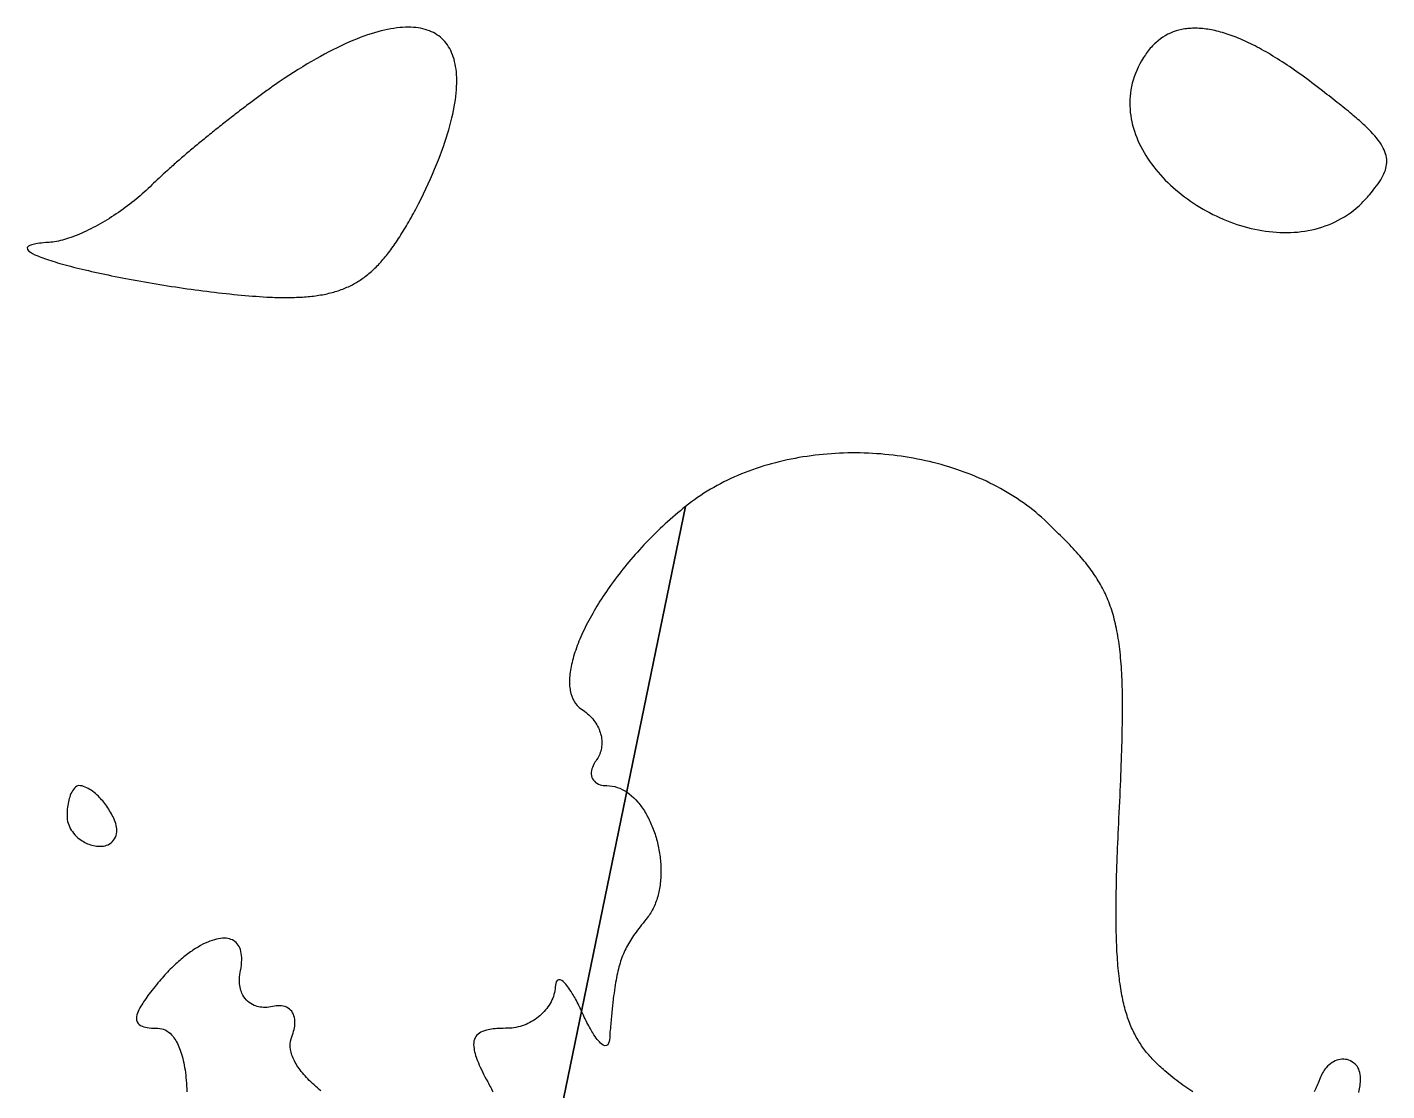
# Model space of a CAD drawing. Header units: metres. Extents: x 11 to 1970, y 60 to 2209.
# Drawn here: x 746.9 to 1195.2, y 1429.4 to 1780 of the extents above; entities that cross this region are included whole.
import ezdxf

# ---------------------------------------------------------------- set-up
doc = ezdxf.new("R2010")
doc.units = ezdxf.units.M

msp = doc.modelspace()

# ---------------------------------------------------------------- linework, layer by layer
for points in [[(830, 1762), (829.211744, 1761.451712), (828.407552, 1760.887296), (827.588288, 1760.307424), (827.173274, 1760.011902), (826.754816, 1759.712768), (826.333022, 1759.410106), (825.908, 1759.104), (825.479858, 1758.794534), (825.048704, 1758.481792), (824.614646, 1758.165858), (824.177792, 1757.846816), (823.73825, 1757.52475), (823.296128, 1757.199744), (822.851534, 1756.871882), (822.404576, 1756.541248), (821.955362, 1756.207926), (821.504, 1755.872), (821.050598, 1755.533554), (820.595264, 1755.192672), (820.138106, 1754.849438), (819.679232, 1754.503936), (819.21875, 1754.15625), (818.756768, 1753.806464), (818.293394, 1753.454662), (817.828736, 1753.100928), (817.362902, 1752.745346), (816.896, 1752.388), (816.428138, 1752.028974), (815.959424, 1751.668352), (815.489966, 1751.306218), (815.019872, 1750.942656), (814.54925, 1750.57775), (814.078208, 1750.211584), (813.606854, 1749.844242), (813.135296, 1749.475808), (812.663642, 1749.106366), (812.192, 1748.736), (811.720478, 1748.364794), (811.249184, 1747.992832), (810.778226, 1747.620198), (810.307712, 1747.246976), (809.83775, 1746.87325), (809.368448, 1746.499104), (808.899914, 1746.124622), (808.432256, 1745.749888), (807.965582, 1745.374986), (807.5, 1745), (807.035618, 1744.625014), (806.572544, 1744.250112), (806.110886, 1743.875378), (805.650752, 1743.500896), (805.19225, 1743.12675), (804.735488, 1742.753024), (804.280574, 1742.379802), (803.827616, 1742.007168), (803.376722, 1741.635206), (802.928, 1741.264), (802.481558, 1740.893634), (802.037504, 1740.524192), (801.595946, 1740.155758), (801.156992, 1739.788416), (800.72075, 1739.42225), (800.287328, 1739.057344), (799.856834, 1738.693782), (799.429376, 1738.331648), (799.005062, 1737.971026), (798.584, 1737.612), (798.166298, 1737.254654), (797.752064, 1736.899072), (797.341406, 1736.545338), (796.934432, 1736.193536), (796.53125, 1735.84375), (796.131968, 1735.496064), (795.736694, 1735.150562), (795.345536, 1734.807328), (794.958602, 1734.466446), (794.576, 1734.128), (794.197838, 1733.792074), (793.824224, 1733.458752), (793.091072, 1732.800256), (792.377408, 1732.153184), (791.684096, 1731.518208), (791.012, 1730.896), (790.361984, 1730.287232), (789.734912, 1729.692576), (789.131648, 1729.112704), (788.553056, 1728.548288), (788, 1728), (787.392904, 1727.401264), (786.772032, 1726.805312), (786.138008, 1726.212528), (785.491456, 1725.623296), (784.833, 1725.038), (784.163264, 1724.457024), (783.482872, 1723.880752), (782.792448, 1723.309568), (782.092616, 1722.743856), (781.384, 1722.184), (780.667224, 1721.630384), (779.942912, 1721.083392), (779.211688, 1720.543408), (778.474176, 1720.010816), (777.731, 1719.486), (776.982784, 1718.969344), (776.230152, 1718.461232), (775.473728, 1717.962048), (774.714136, 1717.472176), (773.952, 1716.992), (773.187944, 1716.521904), (772.422592, 1716.062272), (771.656568, 1715.613488), (770.890496, 1715.175936), (770.125, 1714.75), (769.360704, 1714.336064), (768.598232, 1713.934512), (767.838208, 1713.545728), (767.081256, 1713.170096), (766.328, 1712.808), (765.579064, 1712.459824), (764.835072, 1712.125952), (764.096648, 1711.806768), (763.364416, 1711.502656), (762.639, 1711.214), (761.921024, 1710.941184), (761.211112, 1710.684592), (760.509888, 1710.444608), (759.817976, 1710.221616), (759.136, 1710.016), (758.464584, 1709.828144), (757.804352, 1709.658432), (757.155928, 1709.507248), (756.519936, 1709.374976), (755.897, 1709.262), (755.287744, 1709.168704), (754.692792, 1709.095472), (754.112768, 1709.042688), (753.548296, 1709.010736), (753, 1709), (752.246288, 1708.936424), (751.544704, 1708.865792), (750.894576, 1708.788248), (750.295232, 1708.703936), (749.746, 1708.613), (749.246208, 1708.515584), (748.392256, 1708.301888), (747.728, 1708.064), (747.248064, 1707.803072), (746.862, 1707.371), (746.942192, 1706.725016), (747.425024, 1706.193152), (747.938112, 1705.818176), (748.597888, 1705.428224), (749.398976, 1705.024448), (750.336, 1704.608), (750.853808, 1704.395384), (751.403584, 1704.180032), (751.984656, 1703.962088), (752.596352, 1703.741696), (753.238, 1703.519), (753.908928, 1703.294144), (754.608464, 1703.067272), (755.335936, 1702.838528), (756.090672, 1702.608056), (756.872, 1702.376), (757.679248, 1702.142504), (758.511744, 1701.907712), (759.368816, 1701.671768), (760.249792, 1701.434816), (761.154, 1701.197), (762.080768, 1700.958464), (763.029424, 1700.719352), (763.999296, 1700.479808), (764.989712, 1700.239976), (766, 1700), (767.029488, 1699.760024), (768.077504, 1699.520192), (769.143376, 1699.280648), (770.226432, 1699.041536), (771.326, 1698.803), (772.441408, 1698.565184), (773.571984, 1698.328232), (774.717056, 1698.092288), (775.875952, 1697.857496), (777.048, 1697.624), (778.232528, 1697.391944), (779.428864, 1697.161472), (780.636336, 1696.932728), (781.854272, 1696.705856), (783.082, 1696.481), (784.318848, 1696.258304), (785.564144, 1696.037912), (786.817216, 1695.819968), (788.077392, 1695.604616), (789.344, 1695.392), (790.616368, 1695.182264), (791.893824, 1694.975552), (793.175696, 1694.772008), (794.461312, 1694.571776), (795.75, 1694.375), (797.041088, 1694.181824), (798.333904, 1693.992392), (799.627776, 1693.806848), (800.922032, 1693.625336), (802.216, 1693.448), (803.509008, 1693.274984), (804.800384, 1693.106432), (806.089456, 1692.942488), (807.375552, 1692.783296), (808.658, 1692.629), (809.936128, 1692.479744), (811.209264, 1692.335672), (812.476736, 1692.196928), (813.737872, 1692.063656), (814.992, 1691.936), (816.238448, 1691.814104), (817.476544, 1691.698112), (818.705616, 1691.588168), (819.924992, 1691.484416), (821.134, 1691.387), (822.331968, 1691.296064), (823.518224, 1691.211752), (824.692096, 1691.134208), (825.852912, 1691.063576), (827, 1691), (827.774921, 1690.972111), (828.539768, 1690.948488), (829.294667, 1690.929197), (830.039744, 1690.914304), (830.775125, 1690.903875), (831.500936, 1690.897976), (832.217303, 1690.896673), (832.924352, 1690.900032), (833.622209, 1690.908119), (834.311, 1690.921), (834.990851, 1690.938741), (835.661888, 1690.961408), (836.324237, 1690.989067), (836.978024, 1691.021784), (837.623375, 1691.059625), (838.260416, 1691.102656), (838.889273, 1691.150943), (839.510072, 1691.204552), (840.122939, 1691.263549), (840.728, 1691.328), (841.325381, 1691.397971), (841.915208, 1691.473528), (842.497607, 1691.554737), (843.072704, 1691.641664), (843.640625, 1691.734375), (844.201496, 1691.832936), (844.755443, 1691.937413), (845.302592, 1692.047872), (845.843069, 1692.164379), (846.377, 1692.287), (846.904511, 1692.415801), (847.425728, 1692.550848), (847.940777, 1692.692207), (848.449784, 1692.839944), (848.952875, 1692.994125), (849.450176, 1693.154816), (849.941813, 1693.322083), (850.427912, 1693.495992), (850.908599, 1693.676609), (851.384, 1693.864), (851.854241, 1694.058231), (852.319448, 1694.259368), (852.779747, 1694.467477), (853.235264, 1694.682624), (853.686125, 1694.904875), (854.132456, 1695.134296), (854.574383, 1695.370953), (855.012032, 1695.614912), (855.445529, 1695.866239), (855.875, 1696.125), (856.300571, 1696.391261), (856.722368, 1696.665088), (857.140517, 1696.946547), (857.555144, 1697.235704), (857.966375, 1697.532625), (858.374336, 1697.837376), (858.779153, 1698.150023), (859.180952, 1698.470632), (859.579859, 1698.799269), (859.976, 1699.136), (860.369501, 1699.480891), (860.760488, 1699.834008), (861.149087, 1700.195417), (861.535424, 1700.565184), (861.919625, 1700.943375), (862.301816, 1701.330056), (862.682123, 1701.725293), (863.060672, 1702.129152), (863.437589, 1702.541699), (863.813, 1702.963), (864.187031, 1703.393121), (864.559808, 1703.832128), (864.931457, 1704.280087), (865.302104, 1704.737064), (865.671875, 1705.203125), (866.040896, 1705.678336), (866.409293, 1706.162763), (866.777192, 1706.656472), (867.144719, 1707.159529), (867.512, 1707.672), (867.879161, 1708.193951), (868.246328, 1708.725448), (868.613627, 1709.266557), (868.981184, 1709.817344), (869.349125, 1710.377875), (869.717576, 1710.948216), (870.086663, 1711.528433), (870.456512, 1712.118592), (870.827249, 1712.718759), (871.199, 1713.329), (871.571891, 1713.949381), (871.946048, 1714.579968), (872.321597, 1715.220827), (872.698664, 1715.872024), (873.077375, 1716.533625), (873.457856, 1717.205696), (873.840233, 1717.888303), (874.224632, 1718.581512), (874.611179, 1719.285389), (875, 1720), (875.884421, 1721.728582), (876.737768, 1723.434256), (877.560167, 1725.116914), (878.351744, 1726.776448), (879.112625, 1728.41275), (879.842936, 1730.025712), (880.542803, 1731.615226), (881.212352, 1733.181184), (881.851709, 1734.723478), (882.461, 1736.242), (883.040351, 1737.736642), (883.589888, 1739.207296), (884.109737, 1740.653854), (884.600024, 1742.076208), (885.060875, 1743.47425), (885.492416, 1744.847872), (885.894773, 1746.196966), (886.268072, 1747.521424), (886.612439, 1748.821138), (886.928, 1750.096), (887.214881, 1751.345902), (887.473208, 1752.570736), (887.703107, 1753.770394), (887.904704, 1754.944768), (888.078125, 1756.09375), (888.223496, 1757.217232), (888.340943, 1758.315106), (888.430592, 1759.387264), (888.492569, 1760.433598), (888.527, 1761.454), (888.534011, 1762.448362), (888.513728, 1763.416576), (888.466277, 1764.358534), (888.391784, 1765.274128), (888.290375, 1766.16325), (888.162176, 1767.025792), (888.007313, 1767.861646), (887.825912, 1768.670704), (887.618099, 1769.452858), (887.384, 1770.208), (887.123741, 1770.936022), (886.837448, 1771.636816), (886.525247, 1772.310274), (886.187264, 1772.956288), (885.823625, 1773.57475), (885.434456, 1774.165552), (885.019883, 1774.728586), (884.580032, 1775.263744), (884.115029, 1775.770918), (883.625, 1776.25), (883.110071, 1776.700882), (882.570368, 1777.123456), (882.006017, 1777.517614), (881.417144, 1777.883248), (880.803875, 1778.22025), (880.166336, 1778.528512), (879.504653, 1778.807926), (878.818952, 1779.058384), (878.109359, 1779.279778), (877.376, 1779.472), (876.619001, 1779.634942), (875.838488, 1779.768496), (875.034587, 1779.872554), (874.207424, 1779.947008), (873.357125, 1779.99175), (872.483816, 1780.006672), (871.587623, 1779.991666), (870.668672, 1779.946624), (869.727089, 1779.871438), (868.763, 1779.766), (867.776531, 1779.630202), (866.767808, 1779.463936), (865.736957, 1779.267094), (864.684104, 1779.039568), (863.609375, 1778.78125), (862.512896, 1778.492032), (861.394793, 1778.171806), (860.255192, 1777.820464), (859.094219, 1777.437898), (857.912, 1777.024), (856.708661, 1776.578662), (855.484328, 1776.101776), (854.239127, 1775.593234), (852.973184, 1775.052928), (851.686625, 1774.48075), (850.379576, 1773.876592), (849.052163, 1773.240346), (847.704512, 1772.571904), (846.336749, 1771.871158), (844.949, 1771.138), (843.541391, 1770.372322), (842.114048, 1769.574016), (840.667097, 1768.742974), (839.200664, 1767.879088), (837.714875, 1766.98225), (836.209856, 1766.052352), (834.685733, 1765.089286), (833.142632, 1764.092944), (831.580679, 1763.063218), (830, 1762)], [(1115, 1770), (1114.36568, 1768.947978), (1113.78224, 1767.892224), (1113.24896, 1766.833206), (1112.76512, 1765.771392), (1112.33, 1764.70725), (1111.94288, 1763.641248), (1111.60304, 1762.573854), (1111.30976, 1761.505536), (1111.06232, 1760.436762), (1110.86, 1759.368), (1110.70208, 1758.299718), (1110.58784, 1757.232384), (1110.51656, 1756.166466), (1110.48752, 1755.102432), (1110.5, 1754.04075), (1110.55328, 1752.981888), (1110.64664, 1751.926314), (1110.77936, 1750.874496), (1110.95072, 1749.826902), (1111.16, 1748.784), (1111.40648, 1747.746258), (1111.68944, 1746.714144), (1112.00816, 1745.688126), (1112.36192, 1744.668672), (1112.75, 1743.65625), (1113.17168, 1742.651328), (1113.62624, 1741.654374), (1114.11296, 1740.665856), (1114.63112, 1739.686242), (1115.18, 1738.716), (1115.75888, 1737.755598), (1116.36704, 1736.805504), (1117.00376, 1735.866186), (1117.66832, 1734.938112), (1118.36, 1734.02175), (1119.07808, 1733.117568), (1119.82184, 1732.226034), (1120.59056, 1731.347616), (1121.38352, 1730.482782), (1122.2, 1729.632), (1123.03928, 1728.795738), (1123.90064, 1727.974464), (1124.78336, 1727.168646), (1125.68672, 1726.378752), (1126.61, 1725.60525), (1127.55248, 1724.848608), (1128.51344, 1724.109294), (1129.49216, 1723.387776), (1130.48792, 1722.684522), (1131.5, 1722), (1132.52768, 1721.334678), (1133.57024, 1720.689024), (1134.62696, 1720.063506), (1135.69712, 1719.458592), (1136.78, 1718.87475), (1137.87488, 1718.312448), (1138.98104, 1717.772154), (1140.09776, 1717.254336), (1141.22432, 1716.759462), (1142.36, 1716.288), (1143.50408, 1715.840418), (1144.65584, 1715.417184), (1145.81456, 1715.018766), (1146.97952, 1714.645632), (1148.15, 1714.29825), (1149.32528, 1713.977088), (1150.50464, 1713.682614), (1151.68736, 1713.415296), (1152.87272, 1713.175602), (1154.06, 1712.964), (1155.24848, 1712.780958), (1156.43744, 1712.626944), (1157.62616, 1712.502426), (1158.81392, 1712.407872), (1160, 1712.34375), (1161.18368, 1712.310528), (1162.36424, 1712.308674), (1163.54096, 1712.338656), (1164.71312, 1712.400942), (1165.88, 1712.496), (1167.04088, 1712.624298), (1168.19504, 1712.786304), (1169.34176, 1712.982486), (1170.48032, 1713.213312), (1171.61, 1713.47925), (1172.73008, 1713.780768), (1173.83984, 1714.118334), (1174.93856, 1714.492416), (1176.02552, 1714.903482), (1177.1, 1715.352), (1178.16128, 1715.838438), (1179.20864, 1716.363264), (1180.24136, 1716.926946), (1181.25872, 1717.529952), (1182.26, 1718.17275), (1183.24448, 1718.855808), (1184.21144, 1719.579594), (1185.16016, 1720.344576), (1186.08992, 1721.151222), (1187, 1722), (1187.38579, 1722.417025), (1187.76312, 1722.8282), (1188.13193, 1723.233675), (1188.49216, 1723.6336), (1188.84375, 1724.028125), (1189.18664, 1724.4174), (1189.52077, 1724.801575), (1190.16251, 1725.555225), (1190.76849, 1726.290275), (1191.33823, 1727.007925), (1191.87125, 1727.709375), (1192.36707, 1728.395825), (1192.82521, 1729.068475), (1193.24519, 1729.728525), (1193.62653, 1730.377175), (1193.96875, 1731.015625), (1194.27137, 1731.645075), (1194.53391, 1732.266725), (1194.75589, 1732.881775), (1194.93683, 1733.491425), (1195.07625, 1734.096875), (1195.17367, 1734.699325), (1195.22861, 1735.299975), (1195.24059, 1735.900025), (1195.20913, 1736.500675), (1195.13375, 1737.103125), (1195.01397, 1737.708575), (1194.84931, 1738.318225), (1194.63929, 1738.933275), (1194.38343, 1739.554925), (1194.08125, 1740.184375), (1193.73227, 1740.822825), (1193.33601, 1741.471475), (1192.89199, 1742.131525), (1192.39973, 1742.804175), (1191.85875, 1743.490625), (1191.26857, 1744.192075), (1190.62871, 1744.909725), (1189.93869, 1745.644775), (1189.57472, 1746.0192), (1189.19803, 1746.398425), (1188.80856, 1746.7826), (1188.40625, 1747.171875), (1187.99104, 1747.5664), (1187.56287, 1747.966325), (1187.12168, 1748.3718), (1186.66741, 1748.782975), (1186.2, 1749.2), (1185.71939, 1749.623025), (1185.22552, 1750.0522), (1184.71833, 1750.487675), (1184.19776, 1750.9296), (1183.66375, 1751.378125), (1183.11624, 1751.8334), (1182.55517, 1752.295575), (1181.98048, 1752.7648), (1181.39211, 1753.241225), (1180.79, 1753.725), (1180.17409, 1754.216275), (1179.54432, 1754.7152), (1178.90063, 1755.221925), (1178.24296, 1755.7366), (1177.57125, 1756.259375), (1176.88544, 1756.7904), (1176.18547, 1757.329825), (1175.47128, 1757.8778), (1174.74281, 1758.434475), (1174, 1759), (1173.132701, 1759.684299), (1172.270808, 1760.357192), (1171.414327, 1761.018673), (1170.563264, 1761.668736), (1169.717625, 1762.307375), (1168.877416, 1762.934584), (1168.042643, 1763.550357), (1167.213312, 1764.154688), (1166.389429, 1764.747571), (1165.571, 1765.329), (1164.758031, 1765.898969), (1163.950528, 1766.457472), (1163.148497, 1767.004503), (1162.351944, 1767.540056), (1161.560875, 1768.064125), (1160.775296, 1768.576704), (1159.995213, 1769.077787), (1159.220632, 1769.567368), (1158.451559, 1770.045441), (1157.688, 1770.512), (1156.929961, 1770.967039), (1156.177448, 1771.410552), (1155.430467, 1771.842533), (1154.689024, 1772.262976), (1153.953125, 1772.671875), (1153.222776, 1773.069224), (1152.497983, 1773.455017), (1151.778752, 1773.829248), (1151.065089, 1774.191911), (1150.357, 1774.543), (1149.654491, 1774.882509), (1148.957568, 1775.210432), (1148.266237, 1775.526763), (1147.580504, 1775.831496), (1146.900375, 1776.124625), (1146.225856, 1776.406144), (1145.556953, 1776.676047), (1144.893672, 1776.934328), (1144.236019, 1777.180981), (1143.584, 1777.416), (1142.937621, 1777.639379), (1142.296888, 1777.851112), (1141.661807, 1778.051193), (1141.032384, 1778.239616), (1140.408625, 1778.416375), (1139.790536, 1778.581464), (1139.178123, 1778.734877), (1138.571392, 1778.876608), (1137.970349, 1779.006651), (1137.375, 1779.125), (1136.785351, 1779.231649), (1136.201408, 1779.326592), (1135.623177, 1779.409823), (1135.050664, 1779.481336), (1134.483875, 1779.541125), (1133.922816, 1779.589184), (1133.367493, 1779.625507), (1132.817912, 1779.650088), (1132.274079, 1779.662921), (1131.736, 1779.664), (1131.203681, 1779.653319), (1130.677128, 1779.630872), (1130.156347, 1779.596653), (1129.641344, 1779.550656), (1129.132125, 1779.492875), (1128.628696, 1779.423304), (1128.131063, 1779.341937), (1127.639232, 1779.248768), (1126.673, 1779.027), (1125.730048, 1778.757952), (1124.810424, 1778.441576), (1123.914176, 1778.077824), (1123.041352, 1777.666648), (1122.192, 1777.208), (1121.366168, 1776.701832), (1120.563904, 1776.148096), (1119.785256, 1775.546744), (1119.030272, 1774.897728), (1118.661669, 1774.555331), (1118.299, 1774.201), (1117.942271, 1773.834729), (1117.591488, 1773.456512), (1117.246657, 1773.066343), (1116.907784, 1772.664216), (1116.574875, 1772.250125), (1116.247936, 1771.824064), (1115.926973, 1771.386027), (1115.611992, 1770.936008), (1115.302999, 1770.474001), (1115, 1770)], [(760, 1520), (760.023744, 1519.40032), (760.093952, 1518.80256), (760.209088, 1518.20864), (760.367616, 1517.62048), (760.568, 1517.04), (760.808704, 1516.46912), (761.088192, 1515.90976), (761.404928, 1515.36384), (761.757376, 1514.83328), (762.144, 1514.32), (762.563264, 1513.82592), (763.013632, 1513.35296), (763.493568, 1512.90304), (764.001536, 1512.47808), (764.536, 1512.08), (764.953312, 1511.800235), (765.384016, 1511.53748), (765.827464, 1511.292545), (766.283008, 1511.06624), (766.75, 1510.859375), (767.227792, 1510.67276), (767.715736, 1510.507205), (768.213184, 1510.36352), (768.719488, 1510.242515), (769.234, 1510.145), (769.756072, 1510.071785), (770.285056, 1510.02368), (770.820304, 1510.001495), (771.441846, 1510.013365), (772.005214, 1510.071785), (772.538438, 1510.174845), (773.04075, 1510.320625), (773.511382, 1510.507205), (774.053952, 1510.79488), (774.544322, 1511.139555), (774.980992, 1511.53748), (775.362462, 1511.984905), (775.687232, 1512.47808), (775.953802, 1513.013255), (776.160672, 1513.58668), (776.306342, 1514.194605), (776.377806, 1514.703265), (776.408374, 1515.229685), (776.397278, 1515.771945), (776.34375, 1516.328125), (776.247022, 1516.896305), (776.106326, 1517.474565), (775.920894, 1518.060985), (775.689958, 1518.653645), (775.41275, 1519.250625), (775.174016, 1519.70004), (774.909404, 1520.179398), (774.630656, 1520.710272), (774.341972, 1521.229914), (774.044, 1521.738), (773.737388, 1522.234206), (773.422784, 1522.718208), (773.100836, 1523.189682), (772.772192, 1523.648304), (772.4375, 1524.09375), (772.097408, 1524.525696), (771.752564, 1524.943818), (771.403616, 1525.347792), (771.051212, 1525.737294), (770.696, 1526.112), (770.338628, 1526.471586), (769.859892, 1526.926954), (769.380004, 1527.354098), (768.9005, 1527.75225), (768.422916, 1528.120642), (767.948788, 1528.458506), (767.479652, 1528.765074), (767.017044, 1529.039578), (766.5625, 1529.28125), (766.008, 1529.536), (765.4715, 1529.73675), (764.956, 1529.882), (764.369344, 1529.980928), (763.820054, 1529.989254), (763.283456, 1529.830656), (762.816, 1529.536), (762.419366, 1529.164566), (762.091874, 1528.765074), (761.778638, 1528.293438), (761.530368, 1527.847168), (761.295298, 1527.354098), (761.074928, 1526.815728), (760.870758, 1526.233558), (760.720094, 1525.737294), (760.581526, 1525.214726), (760.455822, 1524.666622), (760.34375, 1524.09375), (760.246078, 1523.496878), (760.163574, 1522.876774), (760.097006, 1522.234206), (760.047142, 1521.569942), (760.021168, 1521.057968), (760.005346, 1520.534546), (760, 1520)]]:
    msp.add_lwpolyline(points, close=True)
for points in [[(1131.249408, 1429.027832), (1130.591154, 1429.458491), (1129.932096, 1429.899584), (1129.272342, 1430.351093), (1128.612, 1430.813), (1127.951178, 1431.285287), (1127.289984, 1431.767936), (1126.628526, 1432.260929), (1125.966912, 1432.764248), (1125.30525, 1433.277875), (1124.643648, 1433.801792), (1123.982214, 1434.335981), (1123.321056, 1434.880424), (1122.660282, 1435.435103), (1122, 1436), (1121.553594, 1436.390343), (1121.114352, 1436.781544), (1120.682238, 1437.173861), (1120.257216, 1437.567552), (1119.83925, 1437.962875), (1119.428304, 1438.360088), (1119.024342, 1438.759449), (1118.627328, 1439.161216), (1118.237226, 1439.565647), (1117.854, 1439.973), (1117.477614, 1440.383533), (1117.108032, 1440.797504), (1116.745218, 1441.215171), (1116.389136, 1441.636792), (1116.03975, 1442.062625), (1115.697024, 1442.492928), (1115.360922, 1442.927959), (1115.031408, 1443.367976), (1114.708446, 1443.813237), (1114.392, 1444.264), (1114.082034, 1444.720523), (1113.778512, 1445.183064), (1113.481398, 1445.651881), (1113.190656, 1446.127232), (1112.90625, 1446.609375), (1112.628144, 1447.098568), (1112.356302, 1447.595069), (1112.090688, 1448.099136), (1111.831266, 1448.611027), (1111.578, 1449.131), (1111.330854, 1449.659313), (1111.089792, 1450.196224), (1110.854778, 1450.741991), (1110.625776, 1451.296872), (1110.40275, 1451.861125), (1110.185664, 1452.435008), (1109.974482, 1453.018779), (1109.769168, 1453.612696), (1109.569686, 1454.217017), (1109.376, 1454.832), (1109.188074, 1455.457903), (1109.005872, 1456.094984), (1108.829358, 1456.743501), (1108.658496, 1457.403712), (1108.49325, 1458.075875), (1108.333584, 1458.760248), (1108.179462, 1459.457089), (1108.030848, 1460.166656), (1107.887706, 1460.889207), (1107.75, 1461.625), (1107.617694, 1462.374293), (1107.490752, 1463.137344), (1107.369138, 1463.914411), (1107.252816, 1464.705752), (1107.14175, 1465.511625), (1107.035904, 1466.332288), (1106.935242, 1467.167999), (1106.839728, 1468.019016), (1106.749326, 1468.885597), (1106.664, 1469.768), (1106.583714, 1470.666483), (1106.508432, 1471.581304), (1106.438118, 1472.512721), (1106.372736, 1473.460992), (1106.31225, 1474.426375), (1106.256624, 1475.409128), (1106.205822, 1476.409509), (1106.159808, 1477.427776), (1106.118546, 1478.464187), (1106.082, 1479.519), (1106.050134, 1480.592473), (1106.022912, 1481.684864), (1106.000298, 1482.796431), (1105.982256, 1483.927432), (1105.96875, 1485.078125), (1105.959744, 1486.248768), (1105.955202, 1487.439619), (1105.955088, 1488.650936), (1105.959366, 1489.882977), (1105.968, 1491.136), (1105.980954, 1492.410263), (1105.998192, 1493.706024), (1106.019678, 1495.023541), (1106.045376, 1496.363072), (1106.07525, 1497.724875), (1106.109264, 1499.109208), (1106.147382, 1500.516329), (1106.189568, 1501.946496), (1106.235786, 1503.399967), (1106.286, 1504.877), (1106.340174, 1506.377853), (1106.398272, 1507.902784), (1106.460258, 1509.452051), (1106.526096, 1511.025912), (1106.59575, 1512.624625), (1106.669184, 1514.248448), (1106.746362, 1515.897639), (1106.827248, 1517.572456), (1106.911806, 1519.273157), (1107, 1521), (1107.088484, 1522.873867), (1107.173872, 1524.715736), (1107.256068, 1526.526009), (1107.334976, 1528.305088), (1107.4105, 1530.053375), (1107.482544, 1531.771272), (1107.551012, 1533.459181), (1107.615808, 1535.117504), (1107.676836, 1536.746643), (1107.734, 1538.347), (1107.787204, 1539.918977), (1107.836352, 1541.462976), (1107.881348, 1542.979399), (1107.922096, 1544.468648), (1107.9585, 1545.931125), (1107.990464, 1547.367232), (1108.017892, 1548.777371), (1108.040688, 1550.161944), (1108.058756, 1551.521353), (1108.072, 1552.856), (1108.080324, 1554.166287), (1108.083632, 1555.452616), (1108.081828, 1556.715389), (1108.074816, 1557.955008), (1108.0625, 1559.171875), (1108.044784, 1560.366392), (1108.021572, 1561.538961), (1107.992768, 1562.689984), (1107.958276, 1563.819863), (1107.918, 1564.929), (1107.871844, 1566.017797), (1107.819712, 1567.086656), (1107.761508, 1568.135979), (1107.697136, 1569.166168), (1107.6265, 1570.177625), (1107.549504, 1571.170752), (1107.466052, 1572.145951), (1107.376048, 1573.103624), (1107.279396, 1574.044173), (1107.176, 1574.968), (1107.065764, 1575.875507), (1106.948592, 1576.767096), (1106.824388, 1577.643169), (1106.693056, 1578.504128), (1106.5545, 1579.350375), (1106.408624, 1580.182312), (1106.255332, 1581.000341), (1106.094528, 1581.804864), (1105.926116, 1582.596283), (1105.75, 1583.375), (1105.566084, 1584.141417), (1105.374272, 1584.895936), (1105.174468, 1585.638959), (1104.966576, 1586.370888), (1104.7505, 1587.092125), (1104.526144, 1587.803072), (1104.293412, 1588.504131), (1104.052208, 1589.195704), (1103.802436, 1589.878193), (1103.544, 1590.552), (1103.276804, 1591.217527), (1103.000752, 1591.875176), (1102.715748, 1592.525349), (1102.421696, 1593.168448), (1102.1185, 1593.804875), (1101.806064, 1594.435032), (1101.484292, 1595.059321), (1101.153088, 1595.678144), (1100.812356, 1596.291903), (1100.462, 1596.901), (1100.101924, 1597.505837), (1099.732032, 1598.106816), (1099.352228, 1598.704339), (1098.962416, 1599.298808), (1098.5625, 1599.890625), (1098.152384, 1600.480192), (1097.731972, 1601.067911), (1097.301168, 1601.654184), (1096.859876, 1602.239413), (1096.408, 1602.824), (1095.945444, 1603.408347), (1095.472112, 1603.992856), (1094.987908, 1604.577929), (1094.492736, 1605.163968), (1093.9865, 1605.751375), (1093.469104, 1606.340552), (1092.940452, 1606.931901), (1092.400448, 1607.525824), (1091.848996, 1608.122723), (1091.286, 1608.723), (1090.711364, 1609.327057), (1090.124992, 1609.935296), (1089.526788, 1610.548119), (1088.916656, 1611.165928), (1088.2945, 1611.789125), (1087.660224, 1612.418112), (1087.013732, 1613.053291), (1086.354928, 1613.695064), (1085.683716, 1614.343833), (1085, 1615), (1084.120759, 1615.891898), (1083.223272, 1616.767584), (1082.307893, 1617.627046), (1081.374976, 1618.470272), (1080.424875, 1619.29725), (1079.457944, 1620.107968), (1078.474537, 1620.902414), (1077.475008, 1621.680576), (1076.459711, 1622.442442), (1075.429, 1623.188), (1074.383229, 1623.917238), (1073.322752, 1624.630144), (1072.247923, 1625.326706), (1071.159096, 1626.006912), (1070.056625, 1626.67075), (1068.940864, 1627.318208), (1067.812167, 1627.949274), (1066.670888, 1628.563936), (1065.517381, 1629.162182), (1064.352, 1629.744), (1063.175099, 1630.309378), (1061.987032, 1630.858304), (1060.788153, 1631.390766), (1059.578816, 1631.906752), (1058.359375, 1632.40625), (1057.130184, 1632.889248), (1055.891597, 1633.355734), (1054.643968, 1633.805696), (1053.387651, 1634.239122), (1052.123, 1634.656), (1050.850369, 1635.056318), (1049.570112, 1635.440064), (1048.282583, 1635.807226), (1046.988136, 1636.157792), (1045.687125, 1636.49175), (1044.379904, 1636.809088), (1043.066827, 1637.109794), (1041.748248, 1637.393856), (1040.424521, 1637.661262), (1039.096, 1637.912), (1037.763039, 1638.146058), (1036.425992, 1638.363424), (1035.085213, 1638.564086), (1033.741056, 1638.748032), (1032.393875, 1638.91525), (1031.044024, 1639.065728), (1029.691857, 1639.199454), (1028.337728, 1639.316416), (1026.981991, 1639.416602), (1025.625, 1639.5), (1024.267109, 1639.566598), (1022.908672, 1639.616384), (1021.550043, 1639.649346), (1020.191576, 1639.665472), (1018.833625, 1639.66475), (1017.476544, 1639.647168), (1016.120687, 1639.612714), (1014.766408, 1639.561376), (1013.414061, 1639.493142), (1012.064, 1639.408), (1010.716579, 1639.305938), (1009.372152, 1639.186944), (1008.031073, 1639.051006), (1006.693696, 1638.898112), (1005.360375, 1638.72825), (1004.031464, 1638.541408), (1002.707317, 1638.337574), (1001.388288, 1638.116736), (1000.074731, 1637.878882), (998.767, 1637.624), (997.465449, 1637.352078), (996.170432, 1637.063104), (994.882303, 1636.757066), (993.601416, 1636.433952), (992.328125, 1636.09375), (991.062784, 1635.736448), (989.805747, 1635.362034), (988.557368, 1634.970496), (987.318001, 1634.561822), (986.088, 1634.136), (984.867719, 1633.693018), (983.657512, 1633.232864), (982.457733, 1632.755526), (981.268736, 1632.260992), (980.090875, 1631.74925), (978.924504, 1631.220288), (977.769977, 1630.674094), (976.627648, 1630.110656), (975.497871, 1629.529962), (974.381, 1628.932), (973.277389, 1628.316758), (972.187392, 1627.684224), (971.111363, 1627.034386), (970.049656, 1626.367232), (969.002625, 1625.68275), (967.970624, 1624.980928), (966.954007, 1624.261754), (965.953128, 1623.525216), (964.968341, 1622.771302), (964, 1622), (885, 1239)], [(885, 1239), (964, 1622), (963.13332, 1621.306141), (962.27336, 1620.604728), (961.42024, 1619.896007), (960.57408, 1619.180224), (959.735, 1618.457625), (958.90312, 1617.728456), (958.07856, 1616.992963), (957.26144, 1616.251392), (956.45188, 1615.503989), (955.65, 1614.751), (954.85592, 1613.992671), (954.06976, 1613.229248), (953.29164, 1612.460977), (952.52168, 1611.688104), (951.76, 1610.910875), (951.00672, 1610.129536), (950.26196, 1609.344333), (949.52584, 1608.555512), (948.79848, 1607.763319), (948.08, 1606.968), (947.37052, 1606.169801), (946.67016, 1605.368968), (945.97904, 1604.565747), (945.29728, 1603.760384), (944.625, 1602.953125), (943.96232, 1602.144216), (943.30936, 1601.333903), (942.66624, 1600.522432), (942.03308, 1599.710049), (941.41, 1598.897), (940.79712, 1598.083531), (940.19456, 1597.269888), (939.60244, 1596.456317), (939.02088, 1595.643064), (938.45, 1594.830375), (937.88992, 1594.018496), (937.34076, 1593.207673), (936.80264, 1592.398152), (936.27568, 1591.590179), (935.76, 1590.784), (935.25572, 1589.979861), (934.76296, 1589.178008), (934.28184, 1588.378687), (933.81248, 1587.582144), (933.355, 1586.788625), (932.90952, 1585.998376), (932.47616, 1585.211643), (932.05504, 1584.428672), (931.64628, 1583.649709), (931.25, 1582.875), (930.86632, 1582.104791), (930.49536, 1581.339328), (930.13724, 1580.578857), (929.79208, 1579.823624), (929.46, 1579.073875), (929.14112, 1578.329856), (928.83556, 1577.591813), (928.54344, 1576.859992), (928.26488, 1576.134639), (928, 1575.416), (927.74892, 1574.704321), (927.51176, 1573.999848), (927.28864, 1573.302827), (927.07968, 1572.613504), (926.885, 1571.932125), (926.70472, 1571.258936), (926.53896, 1570.594183), (926.38784, 1569.938112), (926.25148, 1569.290969), (926.13, 1568.653), (926.02352, 1568.024451), (925.93216, 1567.405568), (925.85604, 1566.796597), (925.79528, 1566.197784), (925.75, 1565.609375), (925.72032, 1565.031616), (925.70636, 1564.464753), (925.70824, 1563.909032), (925.72608, 1563.364699), (925.76, 1562.832), (925.81012, 1562.311181), (925.87656, 1561.802488), (925.95944, 1561.306167), (926.175, 1560.351625), (926.45776, 1559.449523), (926.80868, 1558.601829), (927.22872, 1557.810511), (927.71884, 1557.077537), (928.28, 1556.404875), (928.91316, 1555.794493), (929.61928, 1555.248359), (930.178799, 1554.879105), (930.700736, 1554.50592), (931.200857, 1554.117615), (931.679, 1553.715), (932.135003, 1553.298885), (932.568704, 1552.87008), (932.979941, 1552.429395), (933.368552, 1551.97764), (933.734375, 1551.515625), (934.077248, 1551.04416), (934.397009, 1550.564055), (934.693496, 1550.07612), (934.966547, 1549.581165), (935.216, 1549.08), (935.441693, 1548.573435), (935.643464, 1548.06228), (935.821151, 1547.547345), (935.974592, 1547.02944), (936.103625, 1546.509375), (936.208088, 1545.98796), (936.287819, 1545.466005), (936.342656, 1544.94432), (936.372437, 1544.423715), (936.377, 1543.905), (936.356183, 1543.388985), (936.309824, 1542.87648), (936.237761, 1542.368295), (936.139832, 1541.86524), (936.015875, 1541.368125), (935.865728, 1540.87776), (935.689229, 1540.394955), (935.486216, 1539.92052), (935.256527, 1539.455265), (935, 1539), (934.656119, 1538.552781), (934.344152, 1538.111448), (934.063613, 1537.676487), (933.737609, 1537.107291), (933.465461, 1536.551439), (933.246017, 1536.010083), (933.078125, 1535.484375), (932.960633, 1534.975467), (932.882888, 1534.364712), (932.879843, 1533.784257), (932.949248, 1533.236352), (933.088853, 1532.723247), (933.296408, 1532.247192), (933.569663, 1531.810437), (933.906368, 1531.415232), (934.304273, 1531.063827), (934.761128, 1530.758472), (935.274683, 1530.501417), (935.842688, 1530.294912), (936.334784, 1530.167616), (936.859136, 1530.075264), (937.414592, 1530.019008), (938, 1530), (938.892688, 1529.963192), (939.770304, 1529.854336), (940.632176, 1529.675784), (941.477632, 1529.429888), (942.306, 1529.119), (943.116608, 1528.745472), (943.908784, 1528.311656), (944.681856, 1527.819904), (945.435152, 1527.272568), (946.168, 1526.672), (946.879728, 1526.020552), (947.569664, 1525.320576), (948.237136, 1524.574424), (948.562238, 1524.184767), (948.881472, 1523.784448), (949.194754, 1523.373761), (949.502, 1522.953), (949.803126, 1522.522459), (950.098048, 1522.082432), (950.386682, 1521.633213), (950.668944, 1521.175096), (950.94475, 1520.708375), (951.214016, 1520.233344), (951.476658, 1519.750297), (951.732592, 1519.259528), (951.981734, 1518.761331), (952.224, 1518.256), (952.459306, 1517.743829), (952.687568, 1517.225112), (952.908702, 1516.700143), (953.122624, 1516.169216), (953.32925, 1515.632625), (953.528496, 1515.090664), (953.720278, 1514.543627), (953.904512, 1513.991808), (954.081114, 1513.435501), (954.25, 1512.875), (954.411086, 1512.310599), (954.564288, 1511.742592), (954.709522, 1511.171273), (954.846704, 1510.596936), (954.97575, 1510.019875), (955.096576, 1509.440384), (955.209098, 1508.858757), (955.313232, 1508.275288), (955.408894, 1507.690271), (955.496, 1507.104), (955.574466, 1506.516769), (955.644208, 1505.928872), (955.705142, 1505.340603), (955.757184, 1504.752256), (955.80025, 1504.164125), (955.834256, 1503.576504), (955.859118, 1502.989687), (955.874752, 1502.403968), (955.881074, 1501.819641), (955.878, 1501.237), (955.865446, 1500.656339), (955.843328, 1500.077952), (955.811562, 1499.502133), (955.770064, 1498.929176), (955.71875, 1498.359375), (955.657536, 1497.793024), (955.586338, 1497.230417), (955.505072, 1496.671848), (955.413654, 1496.117611), (955.312, 1495.568), (955.200026, 1495.023309), (955.077648, 1494.483832), (954.944782, 1493.949863), (954.801344, 1493.421696), (954.64725, 1492.899625), (954.482416, 1492.383944), (954.306758, 1491.874947), (954.120192, 1491.372928), (953.922634, 1490.878181), (953.714, 1490.391), (953.494206, 1489.911679), (953.263168, 1489.440512), (953.020802, 1488.977793), (952.767024, 1488.523816), (952.50175, 1488.078875), (952.224896, 1487.643264), (951.936378, 1487.217277), (951.636112, 1486.801208), (951.324014, 1486.395351), (951, 1486), (950.469528, 1485.348192), (949.957824, 1484.711936), (949.464456, 1484.089984), (948.988992, 1483.481088), (948.531, 1482.884), (948.090048, 1482.297472), (947.665704, 1481.720256), (947.257536, 1481.151104), (946.865112, 1480.588768), (946.488, 1480.032), (946.125768, 1479.479552), (945.777984, 1478.930176), (945.444216, 1478.382624), (945.124032, 1477.835648), (944.817, 1477.288), (944.522688, 1476.738432), (944.240664, 1476.185696), (943.970496, 1475.628544), (943.711752, 1475.065728), (943.464, 1474.496), (943.226808, 1473.918112), (942.999744, 1473.330816), (942.782376, 1472.732864), (942.574272, 1472.123008), (942.375, 1471.5), (942.184128, 1470.862592), (942.001224, 1470.209536), (941.825856, 1469.539584), (941.657592, 1468.851488), (941.496, 1468.144), (941.340648, 1467.415872), (941.191104, 1466.665856), (941.046936, 1465.892704), (940.907712, 1465.095168), (940.773, 1464.272), (940.642368, 1463.421952), (940.515384, 1462.543776), (940.391616, 1461.636224), (940.270632, 1460.698048), (940.152, 1459.728), (940.093431, 1459.230634), (940.035288, 1458.724832), (939.977517, 1458.210438), (939.920064, 1457.687296), (939.862875, 1457.15525), (939.805896, 1456.614144), (939.749073, 1456.063822), (939.692352, 1455.504128), (939.635679, 1454.934906), (939.579, 1454.356), (939.522261, 1453.767254), (939.465408, 1453.168512), (939.408387, 1452.559618), (939.351144, 1451.940416), (939.293625, 1451.31075), (939.235776, 1450.670464), (939.177543, 1450.019402), (939.118872, 1449.357408), (939.059709, 1448.684326), (939, 1448), (938.989281, 1447.396946), (938.957448, 1446.847568), (938.883, 1446.198), (938.773032, 1445.642512), (938.587377, 1445.079282), (938.296875, 1444.59375), (937.869504, 1444.286464), (937.352757, 1444.254362), (936.843375, 1444.44275), (936.375, 1444.75), (935.973192, 1445.093072), (935.548536, 1445.521776), (935.215743, 1445.899038), (934.871232, 1446.323712), (934.515489, 1446.795474), (934.149, 1447.314), (933.772251, 1447.878966), (933.385728, 1448.490048), (933.122856, 1448.922896), (932.856, 1449.376), (932.585304, 1449.849264), (932.310912, 1450.342592), (932.032968, 1450.855888), (931.751616, 1451.389056), (931.467, 1451.942), (931.179264, 1452.514624), (930.888552, 1453.106832), (930.595008, 1453.718528), (930.298776, 1454.349616), (930, 1455), (929.701224, 1455.650392), (929.404992, 1456.281536), (929.111448, 1456.893384), (928.820736, 1457.485888), (928.533, 1458.059), (928.248384, 1458.612672), (927.967032, 1459.146856), (927.689088, 1459.661504), (927.414696, 1460.156568), (927.144, 1460.632), (926.877144, 1461.087752), (926.614272, 1461.523776), (926.227749, 1462.140717), (925.851, 1462.713), (925.484511, 1463.240463), (925.128768, 1463.722944), (924.784257, 1464.160281), (924.451464, 1464.552312), (924.026808, 1465.004264), (923.625, 1465.375), (923.156625, 1465.723625), (922.647243, 1465.972619), (922.130496, 1466.027968), (921.649728, 1465.778624), (921.332061, 1465.284613), (921.167616, 1464.772928), (921.075264, 1464.267712), (921.019008, 1463.676864), (921, 1463), (920.893935, 1462.372835), (920.75628, 1461.75188), (920.587845, 1461.137945), (920.38944, 1460.53184), (920.161875, 1459.934375), (919.90596, 1459.34636), (919.622505, 1458.768605), (919.31232, 1458.20192), (918.976215, 1457.647115), (918.615, 1457.105), (918.229485, 1456.576385), (917.82048, 1456.06208), (917.388795, 1455.562895), (916.93524, 1455.07964), (916.460625, 1454.613125), (915.96576, 1454.16416), (915.451455, 1453.733555), (914.91852, 1453.32212), (914.367765, 1452.930665), (913.8, 1452.56), (913.216035, 1452.210935), (912.61668, 1451.88428), (912.002745, 1451.580845), (911.37504, 1451.30144), (910.734375, 1451.046875), (910.08156, 1450.81796), (909.417405, 1450.615505), (908.74272, 1450.44032), (908.058315, 1450.293215), (907.365, 1450.175), (906.663585, 1450.086485), (905.95488, 1450.02848), (905.239695, 1450.001795), (904.613598, 1449.998792), (903.862346, 1449.988984), (903.13975, 1449.969), (902.445714, 1449.938456), (901.780142, 1449.896968), (901.142938, 1449.844152), (900.534006, 1449.779624), (899.95325, 1449.703), (899.400574, 1449.613896), (898.875882, 1449.511928), (898.379078, 1449.396712), (897.685952, 1449.198208), (897.055034, 1448.967736), (896.486, 1448.704), (895.978526, 1448.405704), (895.532288, 1448.071552), (895.146962, 1447.700248), (894.822224, 1447.290496), (894.55775, 1446.841), (894.353216, 1446.350464), (894.208298, 1445.817592), (894.122672, 1445.241088), (894.096014, 1444.619656), (894.128, 1443.952), (894.218306, 1443.236824), (894.31075, 1442.733), (894.428874, 1442.207096), (894.572582, 1441.658728), (894.741778, 1441.087512), (894.936366, 1440.493064), (895.15625, 1439.875), (895.401334, 1439.232936), (895.671522, 1438.566488), (895.966718, 1437.875272), (896.286826, 1437.158904), (896.63175, 1436.417), (897.001394, 1435.649176), (897.395662, 1434.855048), (897.814458, 1434.034232), (898.257686, 1433.186344), (898.72525, 1432.311), (898.968128, 1431.862912), (899.217054, 1431.407816), (899.472016, 1430.945664), (899.733002, 1430.476408), (900, 1430), (900.237596, 1429.523592), (900.470368, 1429.054336)], [(843.734885, 1429.384596), (843.14112, 1429.873792), (842.561875, 1430.3645), (841.99748, 1430.856528), (841.448265, 1431.349684), (840.91456, 1431.843776), (840.396695, 1432.338612), (839.895, 1432.834), (839.409805, 1433.329748), (838.94144, 1433.825664), (838.490235, 1434.321556), (838.05652, 1434.817232), (837.640625, 1435.3125), (837.24288, 1435.807168), (836.863615, 1436.301044), (836.50316, 1436.793936), (836.161845, 1437.285652), (835.84, 1437.776), (835.537955, 1438.264788), (835.25604, 1438.751824), (834.994585, 1439.236916), (834.75392, 1439.719872), (834.534375, 1440.2005), (834.33628, 1440.678608), (834.159965, 1441.154004), (833.873995, 1442.095892), (833.679105, 1443.024628), (833.577935, 1443.938676), (833.573125, 1444.8365), (833.667315, 1445.716564), (833.863145, 1446.577332), (834.088202, 1447.209395), (834.331328, 1447.83008), (834.542486, 1448.438885), (834.722, 1449.035), (834.870194, 1449.617615), (834.987392, 1450.18592), (835.073918, 1450.739105), (835.130096, 1451.27636), (835.15625, 1451.796875), (835.152704, 1452.29984), (835.102336, 1452.94176), (835.000512, 1453.54912), (834.848, 1454.12), (834.645568, 1454.65248), (834.393984, 1455.14464), (834.094016, 1455.59456), (833.746432, 1456.00032), (833.352, 1456.36), (832.911488, 1456.67168), (832.425664, 1456.93344), (831.895296, 1457.14336), (831.321152, 1457.29952), (830.704, 1457.4), (830.044608, 1457.44288), (829.522806, 1457.436085), (828.978, 1457.395), (828.410514, 1457.318815), (827.820672, 1457.20672), (827.208798, 1457.057905), (826.583616, 1456.947168), (825.97275, 1456.8945), (825.378624, 1456.873152), (824.801562, 1456.882476), (824.241888, 1456.921824), (823.699926, 1456.990548), (823.176, 1457.088), (822.670434, 1457.213532), (822.183552, 1457.366496), (821.715678, 1457.546244), (821.121974, 1457.826452), (820.563406, 1458.151588), (820.040742, 1458.520116), (819.55475, 1458.9305), (819.106198, 1459.381204), (818.695854, 1459.870692), (818.324486, 1460.397428), (817.992862, 1460.959876), (817.70175, 1461.5565), (817.510464, 1462.025472), (817.342722, 1462.512156), (817.198848, 1463.015904), (817.079166, 1463.536068), (816.984, 1464.072), (816.913674, 1464.623052), (816.868512, 1465.188576), (816.848838, 1465.767924), (816.854976, 1466.360448), (816.88725, 1466.9655), (816.945984, 1467.582432), (817.114021, 1468.504303), (817.216168, 1468.997224), (817.385344, 1469.948992), (817.508536, 1470.855448), (817.586752, 1471.716736), (817.621, 1472.533), (817.612288, 1473.304384), (817.561624, 1474.031032), (817.470016, 1474.713088), (817.338472, 1475.350696), (817.168, 1475.944), (816.959608, 1476.493144), (816.714304, 1476.998272), (816.433096, 1477.459528), (816.116992, 1477.877056), (815.767, 1478.251), (815.384128, 1478.581504), (814.969384, 1478.868712), (814.523776, 1479.112768), (814.048312, 1479.313816), (813.544, 1479.472), (813.011848, 1479.587464), (812.452864, 1479.660352), (811.868056, 1479.690808), (811.258432, 1479.678976), (810.625, 1479.625), (809.968768, 1479.529024), (809.290744, 1479.391192), (808.591936, 1479.211648), (807.873352, 1478.990536), (807.136, 1478.728), (806.380888, 1478.424184), (805.609024, 1478.079232), (804.821416, 1477.693288), (804.019072, 1477.266496), (803.203, 1476.799), (802.374208, 1476.290944), (801.533704, 1475.742472), (801.109375, 1475.453125), (800.682496, 1475.153728), (800.253193, 1474.844299), (799.821592, 1474.524856), (799.387819, 1474.195417), (798.952, 1473.856), (798.514261, 1473.506623), (798.074728, 1473.147304), (797.633527, 1472.778061), (797.190784, 1472.398912), (796.746625, 1472.009875), (796.301176, 1471.610968), (795.854563, 1471.202209), (795.406912, 1470.783616), (794.958349, 1470.355207), (794.509, 1469.917), (794.058991, 1469.469013), (793.608448, 1469.011264), (793.157497, 1468.543771), (792.706264, 1468.066552), (792.254875, 1467.579625), (791.803456, 1467.083008), (791.352133, 1466.576719), (790.901032, 1466.060776), (790.450279, 1465.535197), (790, 1465), (789.469624, 1464.348376), (788.958592, 1463.713408), (788.467048, 1463.094952), (787.995136, 1462.492864), (787.543, 1461.907), (787.110784, 1461.337216), (786.698632, 1460.783368), (786.306688, 1460.245312), (785.935096, 1459.722904), (785.584, 1459.216), (785.253544, 1458.724456), (784.943872, 1458.248128), (784.655128, 1457.786872), (784.387456, 1457.340544), (784.025773, 1456.698727), (783.712312, 1456.089688), (783.447559, 1455.512941), (783.232, 1454.968), (783.066121, 1454.454379), (782.923069, 1453.817431), (782.870353, 1453.234147), (782.909125, 1452.703375), (783.088, 1452.112), (783.413875, 1451.598625), (783.781927, 1451.242573), (784.246651, 1450.933849), (784.809199, 1450.671301), (785.296, 1450.504), (785.838961, 1450.361539), (786.438568, 1450.243432), (787.095307, 1450.149193), (787.809664, 1450.078336), (788.318152, 1450.043848), (788.852608, 1450.019392), (789.413176, 1450.004824), (790, 1450), (790.621819, 1449.965089), (791.226952, 1449.861112), (791.814913, 1449.689203), (792.385216, 1449.450496), (792.937375, 1449.146125), (793.470904, 1448.777224), (793.985317, 1448.344927), (794.480128, 1447.850368), (794.954851, 1447.294681), (795.259933, 1446.890823), (795.555727, 1446.460637), (795.842089, 1446.004459), (796.118875, 1445.522625), (796.385941, 1445.015471), (796.643143, 1444.483333), (796.890337, 1443.926547), (797.127379, 1443.345449), (797.354125, 1442.740375), (797.570431, 1442.111661), (797.776153, 1441.459643), (797.971147, 1440.784657), (798.155269, 1440.087039), (798.328375, 1439.367125), (798.490321, 1438.625251), (798.640963, 1437.861753), (798.780157, 1437.076967), (798.907759, 1436.271229), (799.023625, 1435.444875), (799.127611, 1434.598241), (799.219573, 1433.731663), (799.299367, 1432.845477), (799.366849, 1431.940019), (799.421875, 1431.015625), (799.464301, 1430.072631), (799.493983, 1429.111373)], [(1186.028664, 1428.863992), (1186.152, 1429.456), (1186.259016, 1430.035048), (1186.349568, 1430.600704), (1186.423512, 1431.152536), (1186.480704, 1431.690112), (1186.521, 1432.213), (1186.544256, 1432.720768), (1186.546875, 1433.453125), (1186.510344, 1434.149032), (1186.434177, 1434.807031), (1186.317888, 1435.425664), (1186.160991, 1436.003473), (1185.963, 1436.539), (1185.723429, 1437.030787), (1185.441792, 1437.477376), (1185.117603, 1437.877309), (1184.757648, 1438.231632), (1184.259696, 1438.645264), (1183.746, 1438.994), (1183.218864, 1439.279376), (1182.680592, 1439.502928), (1182.133488, 1439.666192), (1181.579856, 1439.770704), (1181.022, 1439.818), (1180.462224, 1439.809616), (1179.902832, 1439.747088), (1179.346128, 1439.631952), (1178.794416, 1439.465744), (1178.25, 1439.25), (1177.715184, 1438.986256), (1177.192272, 1438.676048), (1176.683568, 1438.320912), (1176.191376, 1437.922384), (1175.718, 1437.482), (1175.265744, 1437.001296), (1174.941798, 1436.615232), (1174.632, 1436.208), (1174.337322, 1435.780248), (1174.058736, 1435.332624), (1173.797214, 1434.865776), (1173.553728, 1434.380352), (1173.32925, 1433.877), (1173.124752, 1433.356368), (1172.814918, 1432.465997), (1172.619744, 1431.943976), (1172.414586, 1431.433919), (1172.199552, 1430.935808), (1171.97475, 1430.449625), (1171.740288, 1429.975352), (1171.496274, 1429.512971), (1171.242816, 1429.062464)]]:
    msp.add_lwpolyline(points)

doc.saveas('drawing.dxf')
